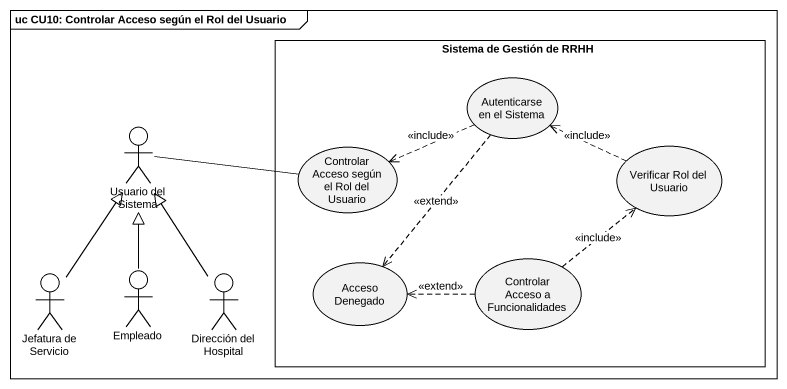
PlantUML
@startuml
mainframe uc CU10: Controlar Acceso según el Rol del Usuario
rectangle "Sistema de Gestión de RRHH" as Sistema_de_Gestión_de_RRHH {
  usecase "Autenticarse en el Sistema" as Autenticarse_en_el_Sistema
  usecase "Controlar Acceso según el Rol del Usuario" as Controlar_Acceso_según_el
  usecase "Verificar Rol del Usuario" as Verificar_Rol_del_Usuario
  usecase "Acceso Denegado" as Acceso_Denegado
  usecase "Controlar Acceso a Funcionalidades" as Controlar_Acceso_a
}
actor "Usuario del Sistema" as Usuario_del_Sistema
actor "Jefatura de Servicio" as Jefatura_de_Servicio
actor Empleado
actor "Dirección del Hospital" as Dirección_del_Hospital
Autenticarse_en_el_Sistema .left.> Controlar_Acceso_según_el : <<include>>
Autenticarse_en_el_Sistema ..> Acceso_Denegado : <<extend>>
Usuario_del_Sistema -right- Controlar_Acceso_según_el
Verificar_Rol_del_Usuario .left.> Autenticarse_en_el_Sistema : <<include>>
Jefatura_de_Servicio -up-|> Usuario_del_Sistema
Empleado -up-|> Usuario_del_Sistema
Dirección_del_Hospital -up-|> Usuario_del_Sistema
Controlar_Acceso_a .up.> Verificar_Rol_del_Usuario : <<include>>
Controlar_Acceso_a .left.> Acceso_Denegado : <<extend>>
@enduml
